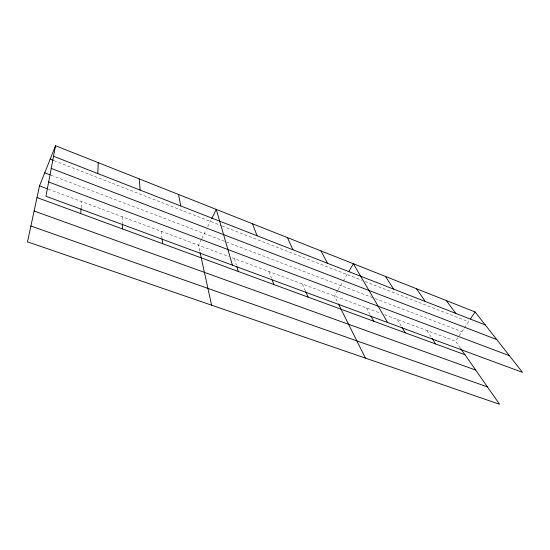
<?xml version="1.0" encoding="UTF-8"?>
<svg xmlns="http://www.w3.org/2000/svg" width="550" height="550" viewBox="0 0 550 550"><rect width="100%" height="100%" fill="white"/><g stroke="black" fill="none" stroke-linecap="round" stroke-linejoin="round"><path stroke-width="0.41" stroke-dasharray="2.75 2.06" d="M81.214 207.604L81.73 201.616M201.383 239.387L198.481 245.218L199.87 251.549M201.74 238.659L206.167 229.749M207.68 226.71L211.441 219.141M337.789 290.407L334.503 296.017L338.161 303.359M338.202 289.706L342.808 281.834M343.234 281.105L347.93 273.082M460.261 347.985L455.544 341.22L458.734 336.449M459.188 335.768L463.829 328.831M464.303 328.116L469.507 320.334M48.29 189.124L228.841 256.554M232.038 257.751L380.621 313.239M384.567 314.717L455.544 341.22M51.136 175.237L372.646 297.674M375.018 298.574L461.924 331.671M54.12 160.689L221.334 225.658M222.117 225.968L361.941 280.294M365.069 281.511L468.572 321.722M426.882 330.516L431.516 337.604M397.189 319.433L401.473 326.48M366.417 307.938L370.116 314.593M302.369 284.02L305.415 290.957M269.039 271.569L271.597 278.438M234.431 258.644L236.356 265.059M161.109 231.261L161.961 237.903M122.224 216.734L122.402 223.266"/><path stroke-width="0.82" d="M97.79 173.546L98.257 162.662M80.706 213.599L81.146 208.464M55.536 145.736L45.946 196.254L522.5 372.364L475.104 311.967L55.536 145.736L39.531 185.852L27.5 241.842L499.565 404.264L460.735 348.659M211.812 218.391L216.267 209.419L232.416 265.169M348.769 271.645L353.396 263.746L387.633 322.52M470.442 318.938L475.104 311.967M30.896 226.036L487.431 386.884M34.121 211.021L475.695 370.081M37.015 197.553L464.984 354.743M39.531 185.852L47.492 188.829M48.661 181.954L509.41 355.685M44.742 172.796L50.339 174.928M51.232 168.403L496.774 339.577M50.181 159.156L53.336 160.387M53.542 156.262L485.251 324.899M446.304 300.554L455.826 313.404M416.467 288.729L425.294 301.476M431.984 338.312L435.689 343.984M385.516 276.471L393.601 289.094M401.899 327.188L405.322 332.826M370.934 316.078L373.808 321.255M321.035 250.924L327.456 263.257M338.525 304.095L365.441 358.112M287.444 237.614L292.937 249.776M305.752 291.727L308.117 297.124M252.546 223.788L257.036 235.751M272.161 279.964L273.866 284.549M236.83 266.661L238.274 271.473M200.042 252.34L211.592 305.181M178.523 194.459L180.737 205.947M162.071 238.734L162.711 243.719M139.219 178.887L140.147 190.094M122.43 224.077L122.567 228.972"/></g></svg>
